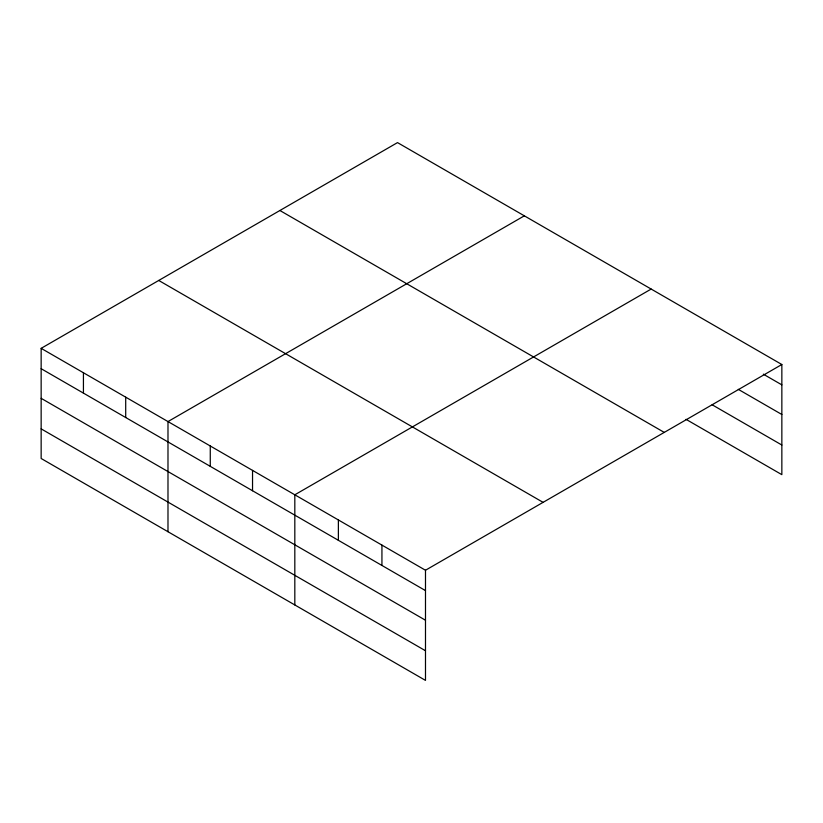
<?xml version="1.0" encoding="UTF-8"?>
<svg xmlns="http://www.w3.org/2000/svg" width="823" height="823" viewBox="0 0 823 823"><rect width="100%" height="100%" fill="white"/><g stroke="black" fill="none" stroke-linecap="round" stroke-linejoin="round"><path stroke-width="1.23" d="M41.15 348.345L425.491 570.246L425.491 680.395L41.15 458.493L41.15 348.345L397.509 142.605L781.85 364.507L781.85 474.655L686.022 419.329M524.333 215.832L167.985 421.571L167.985 531.72M651.168 289.058L294.819 494.798L294.819 604.946M425.491 570.246L781.85 364.507M763.333 374.177L781.85 384.866M738.293 389.351L781.85 414.494M712.152 404.782L781.85 445.027M279.902 210.503L664.254 432.404M158.746 280.458L543.098 502.359M41.15 368.704L425.491 590.605M41.15 398.332L425.491 620.233M41.15 428.865L425.491 650.756M381.934 545.104L381.934 565.452M338.376 519.951L338.376 540.31M252.538 470.396L252.538 490.745M210.266 445.984L210.266 466.343M125.703 397.17L125.703 417.518M83.432 372.757L83.432 393.116"/></g></svg>
